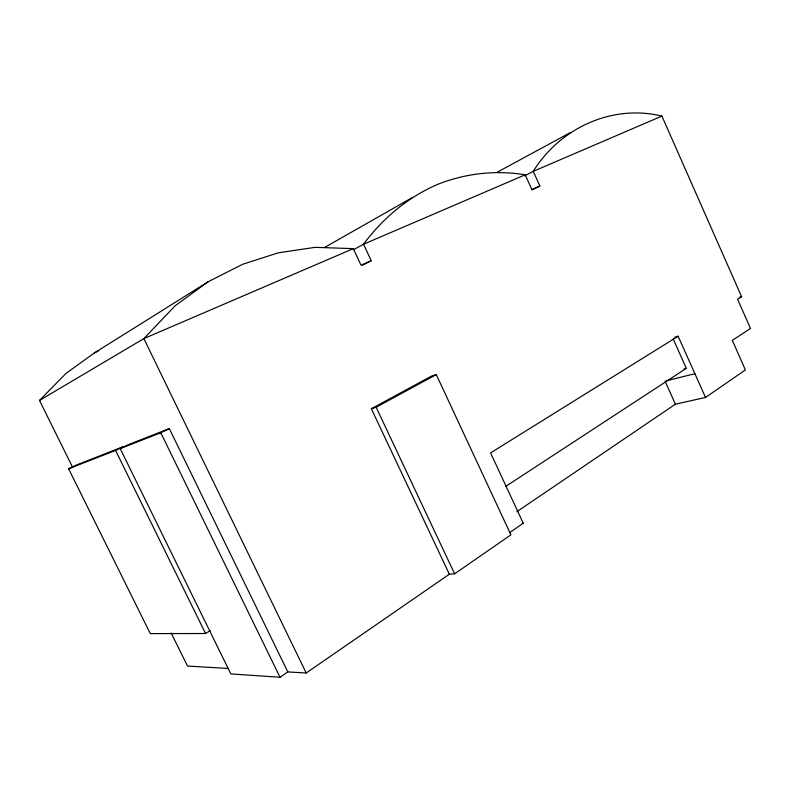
<?xml version="1.0" encoding="UTF-8"?>
<svg xmlns="http://www.w3.org/2000/svg" width="790" height="790" viewBox="0 0 790 790"><rect width="100%" height="100%" fill="white"/><g stroke="black" fill="none" stroke-linecap="round" stroke-linejoin="round"><path stroke-width="1.19" d="M72.749 467.581L39.5 400.431L66.044 373.394L94.445 352.893L208.244 281.684L242.797 264.225L278.406 252.79L315.091 247.339L353.298 248.643L361.04 265.203L371.221 260.7L363.538 244.238C382.874 218.109 408.242 196.898 438.243 184.129C465.893 173.306 495.883 169.959 525.202 174.797L531.877 189.551L539.876 186.015L533.24 171.341C560.001 128.128 611.904 103.954 661.902 116.081L741.613 296.734L737.593 299.232L750.5 328.452L732.31 340.391L745.405 369.937L705.519 397.459L675.411 404.184L516.848 511.713M208.244 281.684L175.015 305.908L143.859 338.604L39.5 400.431M454.625 573.826L510.913 534.85L436.278 374.579L431.281 376.218L371.34 408.736L449.362 574.221L454.625 573.826L376.139 407.245L371.34 408.736M287.807 671.925L169.327 428.585L128.256 444.701L120.199 448.621L230.848 673.929L280.006 677.237L287.807 671.925L306.204 673.001L449.362 574.221M509.451 532.756L523.247 523.237L490.58 452.897L678.146 336.224L705.519 397.459M505.758 486.383L686.322 368.328L673.149 338.89M68.612 468.766L115.567 450.428L123.566 446.538L76.008 465.192L68.612 468.766L150.297 633.61L205.558 633.521L210.239 630.598M324.572 247.477L411.738 197.885M354.019 249.413L363.538 244.238L525.202 174.797M496.969 172.358L570.508 132.493M376.139 407.245L436.278 374.579M524.609 175.844L533.24 171.341L661.902 116.081M362.452 265.213L371.221 260.7M94.445 352.893L98.74 350.691M532.183 189.867L539.876 186.015M120.199 448.621L160.795 432.762L169.327 428.585M353.298 248.643L143.859 338.604L306.204 673.001M739.361 297.425L741.613 296.734M674.857 337.172L678.146 336.224M684.012 368.91L686.322 368.328M666.237 380.82L694.904 373.709M522.457 523.336L523.247 523.237M228.606 668.478L187.526 666.079L171.173 632.968M115.567 450.428L205.558 633.521M160.795 432.762L280.006 677.237M665.042 381.126L675.411 404.184"/></g></svg>
